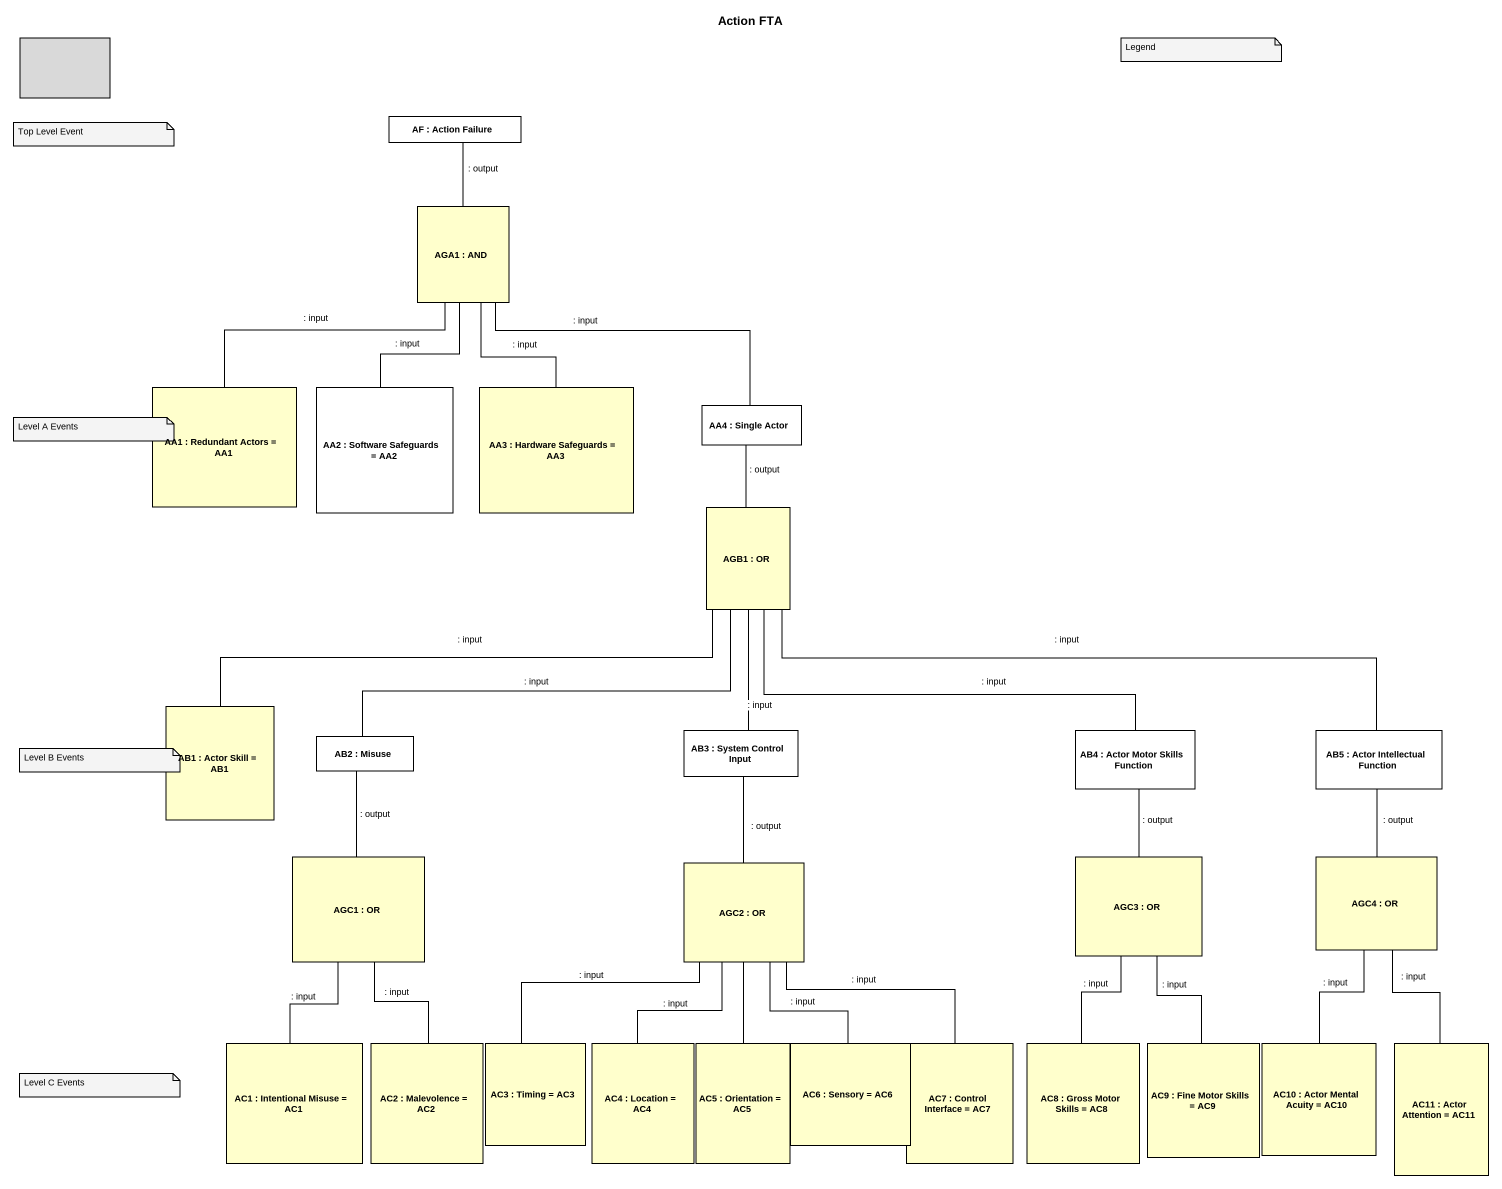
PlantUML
@startuml
title Action FTA
rectangle " " as rectangle1 #D9D9D9
rectangle "AF : Action Failure" as AF #FFFFFF
rectangle "AGA1 : AND" as AGA1
rectangle "AA1 : Redundant Actors = AA1" as AA1
rectangle "AA2 : Software Safeguards = AA2" as AA2 #FFFFFF
rectangle "AA3 : Hardware Safeguards = AA3" as AA3
rectangle "AA4 : Single Actor" as AA4 #FFFFFF
rectangle "AGB1 : OR" as AGB1
rectangle "AB1 : Actor Skill = AB1" as AB1
rectangle "AB2 : Misuse" as AB2 #FFFFFF
rectangle "AB3 : System Control Input" as AB3 #FFFFFF
rectangle "AB4 : Actor Motor Skills Function" as AB4 #FFFFFF
rectangle "AB5 : Actor Intellectual Function" as AB5 #FFFFFF
rectangle "AGC1 : OR" as AGC1
rectangle "AGC2 : OR" as AGC2
rectangle "AGC3 : OR" as AGC3
rectangle "AGC4 : OR" as AGC4
rectangle "AC1 : Intentional Misuse = AC1" as AC1
rectangle "AC2 : Malevolence = AC2" as AC2
rectangle "AC3 : Timing = AC3" as AC3
rectangle "AC4 : Location = AC4" as AC4
rectangle "AC5 : Orientation = AC5" as AC5
rectangle "AC6 : Sensory = AC6" as AC6
rectangle "AC7 : Control Interface = AC7" as AC7
rectangle "AC8 : Gross Motor Skills = AC8" as AC8
rectangle "AC9 : Fine Motor Skills = AC9" as AC9
rectangle "AC10 : Actor Mental Acuity = AC10" as AC10
rectangle "AC11 : Actor Attention = AC11" as AC11
AF -- AGA1 : : output
AGA1 -- AA1 : : input
AGA1 -- AA2 : : input
AGA1 -- AA3 : : input
AGA1 -right- AA4 : : input
AA4 -- AGB1 : : output
AGB1 -left- AB1 : : input
AGB1 -left- AB2 : : input
AGB1 -- AB3 : : input
AGB1 -right- AB4 : : input
AGB1 -right- AB5 : : input
AB2 -- AGC1 : : output
AB3 -- AGC2 : : output
AB4 -- AGC3 : : output
AB5 -- AGC4 : : output
AGC1 -- AC1 : : input
AGC1 -- AC2 : : input
AGC2 -- AC3 : : input
AGC2 -- AC4 : : input
AGC2 -- AC5 : : input
AGC2 -- AC6 : : input
AGC2 -- AC7
AGC3 -- AC8 : : input
AGC3 -- AC9 : : input
AGC4 -- AC10 : : input
AGC4 -- AC11 : : input
note as N1
  Legend
end note
note as N2
  Top Level Event
end note
note as N3
  Level A Events
end note
note as N4
  Level B Events
end note
note as N5
  Level C Events
end note
@enduml
